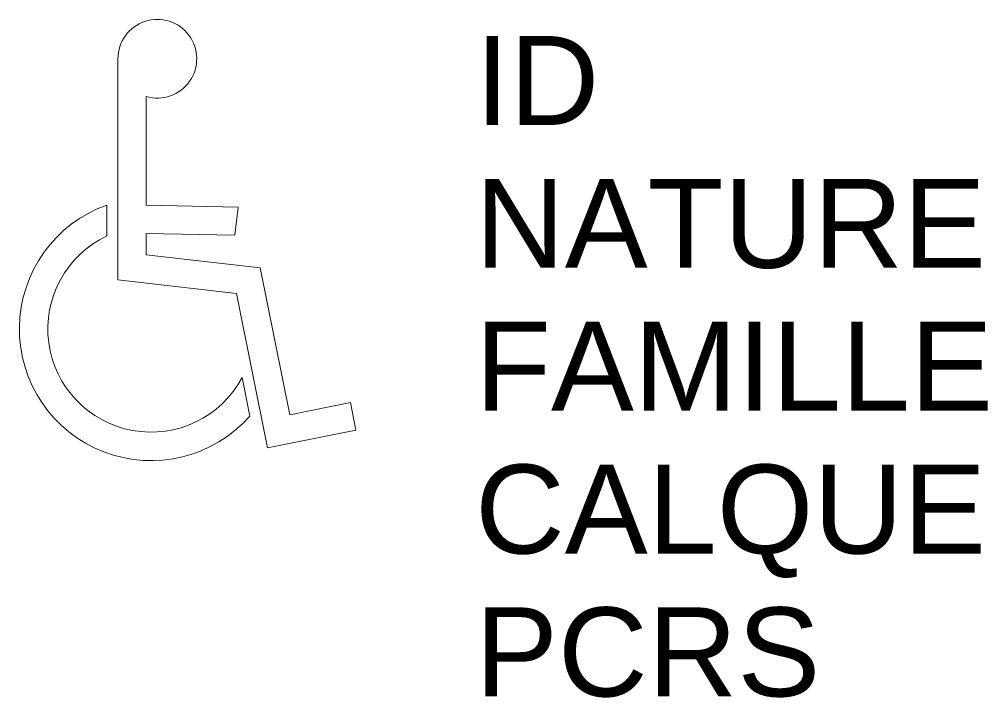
# Model space of a CAD drawing. Header units: metres. Extents: x -0.3 to 1.88, y -0.83 to 0.7.
import ezdxf

# ---------------------------------------------------------------- set-up
doc = ezdxf.new("R2010")
doc.units = ezdxf.units.M
doc.header["$LTSCALE"] = 2
for name, pattern in [('Rec_Continu', [2.5, 2.5, 0]), ('Socle_Continu', [2.5, 2.5, 0]), ('Topo_Continu', [2.5, 2.5, 0])]:
    doc.linetypes.add(name, pattern=pattern)
doc.layers.add('MARQU_SCS', color=7, linetype='Socle_Continu', lineweight=13)
doc.styles.get("Standard").update_dxf_attribs({"font": 'arial.ttf'})

msp = doc.modelspace()

# ---------------------------------------------------------------- linework, layer by layer
at = {"layer": 'MARQU_SCS', "linetype": 'Topo_Continu'}
msp.add_lwpolyline([(-0.011, 0.5229), (-0.011, 0.2781), (0.1959, 0.2742), (0.1887, 0.2111), (-0.011, 0.2148), (-0.011, 0.1668), (0.2452, 0.1376), (0.3118, -0.1928), (0.4482, -0.1653), (0.4607, -0.2274), (0.2622, -0.2674), (0.1922, 0.08), (-0.0743, 0.1104), (-0.0743, 0.6077, -3.014961), (-0.011, 0.5229)], format="xyb", dxfattribs=at)
msp.add_lwpolyline([(0.222, -0.1958), (0.2046, -0.1094, -1.381984), (-0.0996, 0.2095), (-0.0996, 0.2787, 1.290671)], format="xyb", close=True, dxfattribs=at)

# ---------------------------------------------------------------- texts
at = {"layer": 'MARQU_SCS', "linetype": 'Topo_Continu', "flags": 9}
for tag, p, s in [('ID', (0.7285, 0.4589), 'MP_2584'), ('NATURE', (0.7285, 0.1376), 'Symbole handicapés')]:
    msp.add_attdef(tag, p, s, height=0.2, dxfattribs=at)
at = {"layer": 'MARQU_SCS', "linetype": 'Rec_Continu', "flags": 9}
for tag, p, s in [('FAMILLE', (0.7285, -0.1837), 'Marquage au sol'), ('CALQUE', (0.7285, -0.505), 'MARQU_SCS'), ('PCRS', (0.7285, -0.8262), 'HabillageSymbole')]:
    msp.add_attdef(tag, p, s, height=0.2, dxfattribs=at)

doc.saveas('drawing.dxf')
